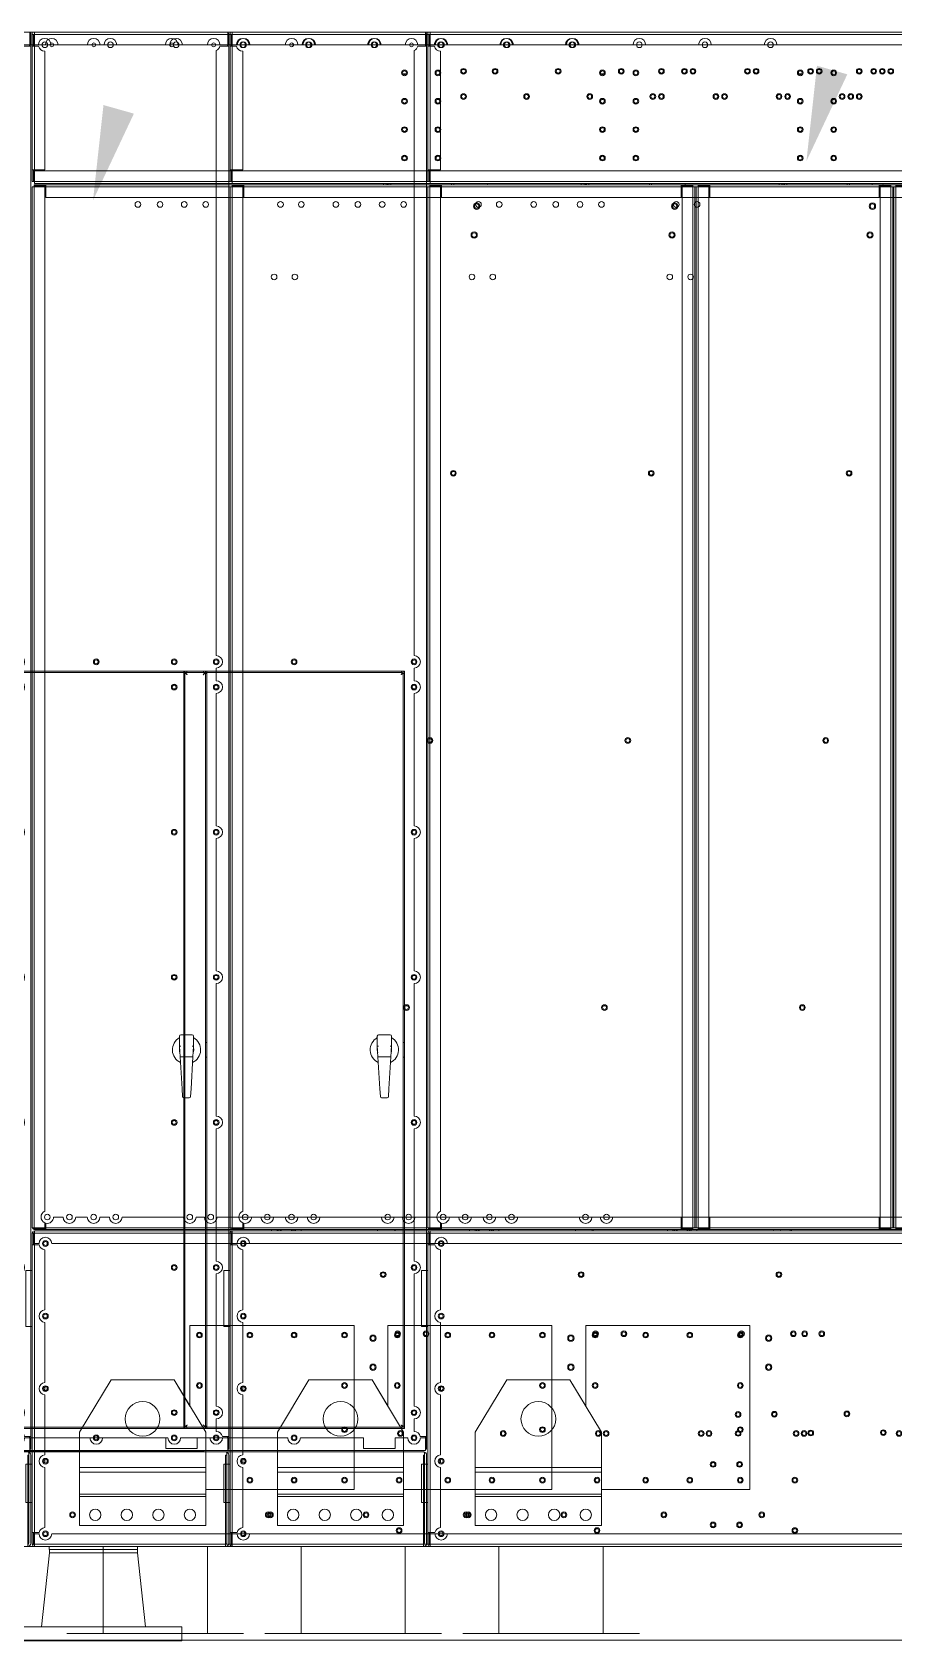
# Model space of a CAD drawing. Header units: millimetres. Extents: x -663796 to 30612, y -141670 to 21821.
# Drawn here: x -655296 to -653931, y -135945 to -133395 of the extents above; entities that cross this region are included whole.
import ezdxf

# ---------------------------------------------------------------- set-up
doc = ezdxf.new("R2010")
doc.units = ezdxf.units.MM
doc.layers.add('냉각탑_dim', color=1, linetype='Continuous')

# ---------------------------------------------------------------- blocks, each defined once
blk = doc.blocks.new('1')
at = {"color": 0, "lineweight": 20}
for p, q in [((11798.2, 11009), (10798.2, 11009)), ((11801.7, 11009), (11798.2, 11009)), ((11798.2, 11005.5), (11798.2, 11009)), ((11791.2, 8609), (10798.2, 8609)), ((17398.2, 8460.6), (10098.2, 8460.6))]:
    blk.add_line(p, q, dxfattribs=at)
at = {"color": 7, "lineweight": 20}
for p, q in [((10799.9, 11009), (11794.5, 11009)), ((11801.7, 11009), (13894.7, 11009)), ((11801.7, 11005.5), (13894.7, 11005.5)), ((11776.2, 10979.8), (11776.2, 10021)), ((11796.2, 10987), (11796.2, 8783)), ((13894.7, 10989), (12351.2, 10989)), ((13894.7, 10789), (11801.7, 10789)), ((11798.2, 9114.1), (11798.2, 10763.9)), ((11801.3, 9114.1), (11801.3, 10763.9)), ((13894.7, 10772.5), (11801.7, 10772.5)), ((13894.7, 10769), (11801.7, 10769)), ((11818.2, 10763.9), (11818.2, 9140.2)), ((11819.8, 10767), (12826.6, 10767)), ((11819.8, 10763.9), (12826.6, 10763.9)), ((12828.2, 10763.9), (12828.2, 9114.1)), ((12845.1, 10763.9), (12845.1, 9114.1)), ((12848.2, 10763.9), (12848.2, 9114.1)), ((12850.2, 10763.9), (12850.2, 9114.1)), ((12853.3, 10763.9), (12853.3, 9114.1)), ((12870.2, 9114.1), (12870.2, 10763.9)), ((13876.6, 10767), (12871.8, 10767)), ((13876.6, 10763.9), (12871.8, 10763.9)), ((11819.8, 10747), (12826.6, 10747)), ((11411.2, 9996), (11411.2, 8796)), ((11761.2, 9996), (11761.2, 8796)), ((11413.2, 8799.7), (11413.2, 9992.3)), ((11759.2, 9992.3), (11759.2, 8799.7)), ((13876.6, 9131), (12871.8, 9131)), ((11801.7, 9109), (13894.7, 9109)), ((11801.7, 9105.5), (13894.7, 9105.5)), ((12826.6, 9114.1), (11819.8, 9114.1)), ((12826.6, 9111), (11819.8, 9111)), ((12871.8, 9114.1), (13876.6, 9114.1)), ((12871.8, 9111), (13876.6, 9111)), ((13867.2, 9089), (11829.2, 9089)), ((11794.5, 8761), (10799.9, 8761)), ((11791, 8759), (10803.4, 8759)), ((11829.2, 8629), (13867.2, 8629)), ((11774.2, 8609), (11085.2, 8609)), ((13894.7, 8612.5), (11801.7, 8612.5)), ((13894.7, 8609), (11801.7, 8609))]:
    blk.add_line(p, q, dxfattribs=at)
at = {"color": 7, "lineweight": 20, "ltscale": 0.002833}
for p, q in [((11794.5, 11009), (11794.5, 11005.6)), ((11792.8, 10987), (11796.2, 10987)), ((11792.8, 8783), (11796.2, 8783)), ((11794.5, 8761), (11794.5, 8764.4))]:
    blk.add_line(p, q, dxfattribs=at)
at = {"color": 7, "lineweight": 20, "ltscale": 0.000482551}
blk.add_line((11794.5, 11007.8), (11794.9, 11008.3), dxfattribs=at)
at = {"color": 7, "lineweight": 20, "ltscale": 0.001417}
for p, q in [((11796.2, 11007), (11794.5, 11007)), ((11796.2, 11006.1), (11794.5, 11006.1)), ((11796.2, 8763.9), (11794.5, 8763.9)), ((11796.2, 8763), (11794.5, 8763))]:
    blk.add_line(p, q, dxfattribs=at)
at = {"color": 7, "lineweight": 20, "ltscale": 0.013833}
for p, q in [((11794.5, 11005.6), (11794.5, 10989)), ((11696.2, 8781), (11696.2, 8764.4)), ((11746.2, 8781), (11746.2, 8764.4)), ((11794.5, 8781), (11794.5, 8764.4))]:
    blk.add_line(p, q, dxfattribs=at)
at = {"color": 7, "lineweight": 20, "ltscale": 0.00075}
for p, q in [((11796.2, 11006.1), (11796.2, 11007)), ((11415.2, 9994), (11416.1, 9994)), ((11756.3, 9994), (11757.2, 9994)), ((11416.1, 8798), (11415.2, 8798)), ((11756.3, 8798), (11757.2, 8798)), ((11796.2, 8763.9), (11796.2, 8763))]:
    blk.add_line(p, q, dxfattribs=at)
at = {"color": 7, "lineweight": 20, "ltscale": 0.015917}
for p, q in [((11796.2, 11006.1), (11796.2, 10987)), ((11796.2, 8783), (11796.2, 8763.9))]:
    blk.add_line(p, q, dxfattribs=at)
at = {"color": 7, "lineweight": 20, "ltscale": 0.001111}
for p, q in [((11800.2, 11005.5), (11798.2, 11005.5)), ((11801.7, 10989), (11801.7, 10987)), ((11801.7, 10791), (11801.7, 10789)), ((11798.2, 10772.5), (11800.2, 10772.5)), ((12354.7, 10769), (12354.7, 10767)), ((12359.2, 10767), (12359.2, 10769)), ((12361.2, 10767), (12361.2, 10769)), ((12363.2, 10769), (12363.2, 10767)), ((12366.7, 10769), (12366.7, 10767)), ((12462.7, 10769), (12462.7, 10767)), ((12466.2, 10769), (12466.2, 10767)), ((11800.2, 9105.5), (11798.2, 9105.5)), ((11801.7, 9089), (11801.7, 9087)), ((11801.7, 8631), (11801.7, 8629)), ((11798.2, 8612.5), (11800.2, 8612.5))]:
    blk.add_line(p, q, dxfattribs=at)
at = {"color": 7, "lineweight": 20, "ltscale": 0.010278}
for p, q in [((11798.2, 11005.5), (11798.2, 10987)), ((11800.2, 10987), (11800.2, 11005.5)), ((11798.2, 10791), (11798.2, 10772.5)), ((11800.2, 10772.5), (11800.2, 10791)), ((11819.8, 10767), (11801.3, 10767)), ((11801.3, 10765.4), (11819.8, 10765.4)), ((11801.3, 10763.9), (11819.8, 10763.9)), ((12845.1, 10767), (12826.6, 10767)), ((12826.6, 10765.4), (12845.1, 10765.4)), ((12826.6, 10763.9), (12845.1, 10763.9)), ((12871.8, 10767), (12853.3, 10767)), ((12853.3, 10765.4), (12871.8, 10765.4)), ((12853.3, 10763.9), (12871.8, 10763.9)), ((11798.2, 9105.5), (11798.2, 9087)), ((11800.2, 9087), (11800.2, 9105.5)), ((11819.8, 9112.6), (11801.3, 9112.6)), ((11801.3, 9111), (11819.8, 9111)), ((12845.1, 9112.6), (12826.6, 9112.6)), ((12826.6, 9111), (12845.1, 9111)), ((12871.8, 9112.6), (12853.3, 9112.6)), ((12853.3, 9111), (12871.8, 9111)), ((11798.2, 8631), (11798.2, 8612.5)), ((11800.2, 8612.5), (11800.2, 8631))]:
    blk.add_line(p, q, dxfattribs=at)
at = {"color": 7, "lineweight": 20, "ltscale": 0.000833333}
for p, q in [((11801.7, 11005.5), (11800.2, 11005.5)), ((11801.7, 10772.5), (11800.2, 10772.5)), ((11801.3, 10763.9), (11801.3, 10765.4)), ((12845.1, 10763.9), (12845.1, 10765.4)), ((12853.3, 10763.9), (12853.3, 10765.4)), ((11801.7, 9105.5), (11800.2, 9105.5)), ((11801.3, 9114.1), (11801.3, 9112.6)), ((12845.1, 9114.1), (12845.1, 9112.6)), ((12853.3, 9114.1), (12853.3, 9112.6)), ((11801.7, 8612.5), (11800.2, 8612.5))]:
    blk.add_line(p, q, dxfattribs=at)
at = {"color": 7, "lineweight": 20, "ltscale": 0.001944}
for p, q in [((11801.7, 11005.5), (11801.7, 11009)), ((11798.2, 10987), (11801.7, 10987)), ((11798.2, 10791), (11801.7, 10791)), ((11801.7, 10772.5), (11801.7, 10769)), ((11801.7, 9105.5), (11801.7, 9109)), ((11798.2, 9087), (11801.7, 9087)), ((11798.2, 8631), (11801.7, 8631)), ((11801.7, 8612.5), (11801.7, 8609))]:
    blk.add_line(p, q, dxfattribs=at)
at = {"color": 7, "lineweight": 20, "ltscale": 0.009167}
for p, q in [((11801.7, 11005.5), (11801.7, 10989)), ((11818.2, 10791), (11801.7, 10791)), ((11801.7, 10789), (11801.7, 10772.5)), ((11801.7, 9105.5), (11801.7, 9089)), ((11801.7, 8629), (11801.7, 8612.5))]:
    blk.add_line(p, q, dxfattribs=at)
at = {"color": 7, "lineweight": 20, "ltscale": 0.141667}
for p, q in [((11022.2, 10989), (11192.2, 10989)), ((11212.2, 10989), (11382.2, 10989)), ((11402.2, 10989), (11572.2, 10989)), ((11592.2, 10989), (11762.2, 10989)), ((11576.2, 8781), (11406.2, 8781))]:
    blk.add_line(p, q, dxfattribs=at)
at = {"color": 7, "lineweight": 20, "ltscale": 0.009002}
blk.add_line((11782, 10987), (11792.8, 10987), dxfattribs=at)
at = {"color": 7, "lineweight": 20, "ltscale": 0.01025}
blk.add_line((11782.2, 10989), (11794.5, 10989), dxfattribs=at)
at = {"color": 7, "lineweight": 20, "ltscale": 0.001667}
for p, q in [((11794.2, 10987), (11794.2, 10989)), ((11720, 9401.9), (11718, 9401.8)), ((11738.4, 9401.9), (11740.4, 9401.8)), ((11759.2, 9407.8), (11761.2, 9407.8)), ((11761.2, 9384.2), (11759.2, 9384.2)), ((11794.2, 8781), (11794.2, 8783)), ((11796.2, 8783), (11794.2, 8783))]:
    blk.add_line(p, q, dxfattribs=at)
at = {"color": 7, "lineweight": 20, "ltscale": 0.000256317}
blk.add_line((11796.2, 10987), (11795.9, 10987), dxfattribs=at)
at = {"color": 7, "lineweight": 20, "ltscale": 0.108889}
for p, q in [((11798.2, 10987), (11798.2, 10791)), ((11801.7, 10987), (11801.7, 10791))]:
    blk.add_line(p, q, dxfattribs=at)
at = {"color": 7, "lineweight": 20, "ltscale": 0.003611}
blk.add_line((11808.2, 10989), (11801.7, 10989), dxfattribs=at)
at = {"color": 7, "lineweight": 20, "ltscale": 0.003723}
blk.add_line((11801.7, 10987), (11808.4, 10987), dxfattribs=at)
at = {"color": 7, "lineweight": 20, "ltscale": 0.104444}
blk.add_line((11818.2, 10791), (11818.2, 10979), dxfattribs=at)
at = {"color": 7, "lineweight": 20, "ltscale": 0.046667}
for p, q in [((11912.2, 10989), (11828.2, 10989)), ((12016.2, 10989), (11932.2, 10989)), ((12227.2, 10989), (12143.2, 10989)), ((12331.2, 10989), (12247.2, 10989))]:
    blk.add_line(p, q, dxfattribs=at)
at = {"color": 7, "lineweight": 20, "ltscale": 0.048333}
blk.add_line((12123.2, 10989), (12036.2, 10989), dxfattribs=at)
at = {"color": 7, "lineweight": 20, "ltscale": 0.002887}
blk.add_line((12390.8, 10943), (12385.6, 10943), dxfattribs=at)
at = {"color": 7, "lineweight": 20, "ltscale": 0.001722}
for p, q in [((11801.3, 10763.9), (11798.2, 10763.9)), ((11819.8, 10763.9), (11819.8, 10767)), ((12826.6, 10763.9), (12826.6, 10767)), ((12845.1, 10763.9), (12848.2, 10763.9)), ((12850.2, 10763.9), (12853.3, 10763.9)), ((12871.8, 10767), (12871.8, 10763.9)), ((11801.3, 9114.1), (11798.2, 9114.1)), ((11819.8, 9114.1), (11819.8, 9111)), ((12826.6, 9114.1), (12826.6, 9111)), ((12845.1, 9114.1), (12848.2, 9114.1)), ((12850.2, 9114.1), (12853.3, 9114.1)), ((12871.8, 9111), (12871.8, 9114.1))]:
    blk.add_line(p, q, dxfattribs=at)
at = {"color": 7, "lineweight": 20, "ltscale": 0.000888889}
for p, q in [((11801.3, 10767), (11801.3, 10765.4)), ((12845.1, 10765.4), (12845.1, 10767)), ((12853.3, 10767), (12853.3, 10765.4)), ((11801.3, 9112.6), (11801.3, 9111)), ((11819.8, 9114.1), (11818.2, 9114.1)), ((12828.2, 9114.1), (12826.6, 9114.1)), ((12845.1, 9111), (12845.1, 9112.6)), ((12853.3, 9112.6), (12853.3, 9111)), ((12871.8, 9114.1), (12870.2, 9114.1))]:
    blk.add_line(p, q, dxfattribs=at)
at = {"color": 7, "lineweight": 20, "ltscale": 0.009389}
for p, q in [((11818.2, 10763.9), (11801.3, 10763.9)), ((11819.8, 10763.9), (11819.8, 10747)), ((12826.6, 10747), (12826.6, 10763.9)), ((12845.1, 10763.9), (12828.2, 10763.9)), ((12870.2, 10763.9), (12853.3, 10763.9)), ((12871.8, 10747), (12871.8, 10763.9)), ((12826.6, 9114.1), (12826.6, 9131)), ((12871.8, 9131), (12871.8, 9114.1)), ((11801.3, 9114.1), (11818.2, 9114.1)), ((12828.2, 9114.1), (12845.1, 9114.1)), ((12870.2, 9114.1), (12853.3, 9114.1))]:
    blk.add_line(p, q, dxfattribs=at)
at = {"color": 7, "lineweight": 20, "ltscale": 0.001115}
for p, q in [((12519.3, 10767), (12519.5, 10769)), ((13129.5, 10769), (13129.3, 10767)), ((13129.3, 10767), (13129.5, 10769)), ((12345.4, 9109), (12345.6, 9111)), ((12372, 9109), (12372.2, 9111)), ((12374.2, 9109), (12374.4, 9111)), ((12984.4, 9111), (12984.2, 9109)), ((12984.2, 9109), (12984.4, 9111))]:
    blk.add_line(p, q, dxfattribs=at)
at = {"color": 7, "lineweight": 20, "ltscale": 0.483602}
blk.add_line((12871.8, 10747), (13742.3, 10747), dxfattribs=at)
at = {"color": 7, "lineweight": 20, "ltscale": 0.291667}
for p, q in [((11761.2, 9996), (11411.2, 9996)), ((11761.2, 8796), (11411.2, 8796))]:
    blk.add_line(p, q, dxfattribs=at)
at = {"color": 7, "lineweight": 20, "ltscale": 0.003085}
blk.add_line((11413.2, 9992.3), (11413.2, 9996), dxfattribs=at)
at = {"color": 7, "lineweight": 20, "ltscale": 0.000500028}
for p, q in [((11416.1, 9995.4), (11416.1, 9996)), ((11756.3, 9995.4), (11756.3, 9996))]:
    blk.add_line(p, q, dxfattribs=at)
at = {"color": 7, "lineweight": 20, "ltscale": 0.001167}
for p, q in [((11416.1, 9994), (11416.1, 9995.4)), ((11756.3, 9994), (11756.3, 9995.4)), ((11411.8, 9992.3), (11413.2, 9992.3)), ((11411.8, 9992.3), (11413.2, 9992.3)), ((11759.2, 9992.3), (11760.6, 9992.3)), ((11411.8, 8799.7), (11413.2, 8799.7)), ((11416.1, 8798), (11416.1, 8796.6)), ((11756.3, 8798), (11756.3, 8796.6)), ((11759.2, 8799.7), (11760.6, 8799.7)), ((11760.6, 8799.7), (11759.2, 8799.7))]:
    blk.add_line(p, q, dxfattribs=at)
at = {"color": 7, "lineweight": 20, "ltscale": 0.003083}
for p, q in [((11759.2, 9992.3), (11759.2, 9996)), ((11759.2, 8796), (11759.2, 8799.7))]:
    blk.add_line(p, q, dxfattribs=at)
at = {"color": 7, "lineweight": 20, "ltscale": 0.016667}
for p, q in [((11776.2, 10001), (11776.2, 9981)), ((11776.2, 8811), (11776.2, 8791)), ((11766.2, 8781), (11746.2, 8781))]:
    blk.add_line(p, q, dxfattribs=at)
at = {"color": 7, "lineweight": 20, "ltscale": 0.001126}
for p, q in [((11413.2, 9992.3), (11414.6, 9992.3)), ((11759.2, 9992.3), (11757.9, 9992.3)), ((11413.2, 8799.7), (11414.6, 8799.7)), ((11759.2, 8799.7), (11757.9, 8799.7))]:
    blk.add_line(p, q, dxfattribs=at)
at = {"color": 7, "lineweight": 20, "ltscale": 0.001004}
for p, q in [((11415.8, 9992.3), (11414.6, 9992.3)), ((11756.7, 9992.3), (11757.9, 9992.3)), ((11415.8, 8799.7), (11414.6, 8799.7)), ((11756.7, 8799.7), (11757.9, 8799.7))]:
    blk.add_line(p, q, dxfattribs=at)
at = {"color": 7, "lineweight": 20, "ltscale": 0.000829859}
for p, q in [((11415.2, 9993), (11415.2, 9994)), ((11757.2, 9993), (11757.2, 9994)), ((11415.2, 8799), (11415.2, 8798)), ((11757.2, 8799), (11757.2, 8798))]:
    blk.add_line(p, q, dxfattribs=at)
at = {"color": 7, "lineweight": 20, "ltscale": 0.000586808}
for p, q in [((11415.2, 9993), (11415.2, 9992.3)), ((11757.2, 9993), (11757.2, 9992.3)), ((11415.2, 8799), (11415.2, 8799.7)), ((11757.2, 8799), (11757.2, 8799.7))]:
    blk.add_line(p, q, dxfattribs=at)
at = {"color": 7, "lineweight": 20, "ltscale": 0.2835}
for p, q in [((11416.1, 9994), (11756.3, 9994)), ((11756.3, 8798), (11416.1, 8798))]:
    blk.add_line(p, q, dxfattribs=at)
at = {"color": 7, "lineweight": 20, "ltscale": 0.175}
for p, q in [((11776.2, 9961), (11776.2, 9751)), ((11776.2, 9731), (11776.2, 9521)), ((11776.2, 9501), (11776.2, 9291)), ((11776.2, 9271), (11776.2, 9061)), ((11776.2, 9041), (11776.2, 8831))]:
    blk.add_line(p, q, dxfattribs=at)
at = {"color": 7, "lineweight": 20, "ltscale": 0.013333}
for p, q in [((11718, 9417.8), (11718, 9401.8)), ((11740.4, 9417.8), (11740.4, 9401.8))]:
    blk.add_line(p, q, dxfattribs=at)
at = {"color": 7, "lineweight": 20, "ltscale": 0.015333}
blk.add_line((11738.4, 9419.8), (11720, 9419.8), dxfattribs=at)
at = {"color": 7, "lineweight": 20, "ltscale": 0.014238}
for p, q in [((11718, 9401.8), (11719.1, 9384.7)), ((11740.4, 9401.8), (11739.4, 9384.7))]:
    blk.add_line(p, q, dxfattribs=at)
at = {"color": 7, "lineweight": 20, "ltscale": 0.042369}
for p, q in [((11719.1, 9384.7), (11722.2, 9334)), ((11739.4, 9384.7), (11736.3, 9334))]:
    blk.add_line(p, q, dxfattribs=at)
at = {"color": 7, "lineweight": 20, "ltscale": 0.013602}
blk.add_line((11737.4, 9384.8), (11721.1, 9384.8), dxfattribs=at)
at = {"color": 7, "lineweight": 20, "ltscale": 0.010118}
for p, q in [((11722.9, 9321.9), (11722.2, 9334)), ((11735.6, 9321.9), (11736.3, 9334))]:
    blk.add_line(p, q, dxfattribs=at)
at = {"color": 7, "lineweight": 20, "ltscale": 0.007198}
blk.add_line((11724.9, 9320), (11733.6, 9320), dxfattribs=at)
at = {"color": 7, "lineweight": 20, "ltscale": 0.008333}
for p, q in [((11832.2, 9131), (11847.2, 9131)), ((11905.6, 9131), (11920.6, 9131))]:
    blk.add_line(p, q, dxfattribs=at)
at = {"color": 7, "lineweight": 20, "ltscale": 0.010222}
blk.add_line((11867.2, 9131), (11885.6, 9131), dxfattribs=at)
at = {"color": 7, "lineweight": 20, "ltscale": 0.054101}
blk.add_line((11940.6, 9131), (12038, 9131), dxfattribs=at)
at = {"color": 7, "lineweight": 20, "ltscale": 0.007333}
blk.add_line((12058, 9131), (12071.2, 9131), dxfattribs=at)
at = {"color": 7, "lineweight": 20, "ltscale": 0.408607}
blk.add_line((12091.2, 9131), (12826.6, 9131), dxfattribs=at)
at = {"color": 7, "lineweight": 20, "ltscale": 0.004279}
for p, q in [((11818.2, 9121.8), (11818.2, 9114.1)), ((11801.7, 9087), (11809.4, 9087)), ((11801.7, 8631), (11809.4, 8631))]:
    blk.add_line(p, q, dxfattribs=at)
at = {"color": 7, "lineweight": 20, "ltscale": 0.003985}
blk.add_line((11819.8, 9121.3), (11819.8, 9114.1), dxfattribs=at)
at = {"color": 7, "lineweight": 20, "ltscale": 0.253333}
for p, q in [((11798.2, 9087), (11798.2, 8631)), ((11801.7, 9087), (11801.7, 8631))]:
    blk.add_line(p, q, dxfattribs=at)
at = {"color": 7, "lineweight": 20, "ltscale": 0.004167}
for p, q in [((11809.2, 9089), (11801.7, 9089)), ((11801.7, 8629), (11809.2, 8629)), ((11198.4, 8599), (11198.4, 8604)), ((11338.1, 8599), (11338.1, 8604))]:
    blk.add_line(p, q, dxfattribs=at)
at = {"color": 7, "lineweight": 20, "ltscale": 0.052833}
for p, q in [((11818.2, 8983.9), (11818.2, 9079)), ((11818.2, 8868.9), (11818.2, 8964)), ((11818.2, 8753.9), (11818.2, 8849)), ((11818.2, 8638.9), (11818.2, 8734))]:
    blk.add_line(p, q, dxfattribs=at)
at = {"color": 7, "lineweight": 20, "ltscale": 0.02475}
for p, q in [((11788.2, 9002), (11788.2, 9046.5)), ((11788.2, 8957.4), (11788.2, 9002))]:
    blk.add_line(p, q, dxfattribs=at)
at = {"color": 7, "lineweight": 20, "ltscale": 0.005555}
for p, q in [((11788.2, 9046.5), (11798.2, 9046.5)), ((11788.2, 8957.4), (11798.2, 8957.4)), ((11788.2, 8739.2), (11798.2, 8739.2)), ((11788.2, 8678.7), (11798.2, 8678.7))]:
    blk.add_line(p, q, dxfattribs=at)
at = {"color": 7, "lineweight": 20, "ltscale": 0.144444}
for p, q in [((12048.2, 8959), (12308.2, 8959)), ((12048.2, 8959), (12048.2, 8831.5)), ((12308.2, 8699), (12308.2, 8959)), ((12308.2, 8699), (12073.2, 8699))]:
    blk.add_line(p, q, dxfattribs=at)
at = {"color": 7, "lineweight": 20, "ltscale": 1.31036e-06}
blk.add_line((12333.2, 8939), (12333.2, 8939), dxfattribs=at)
at = {"color": 7, "lineweight": 20, "ltscale": 0.053832}
for p, q in [((11923.2, 8873), (11873.2, 8790)), ((12023.2, 8873), (12073.2, 8790))]:
    blk.add_line(p, q, dxfattribs=at)
at = {"color": 7, "lineweight": 20, "ltscale": 0.055556}
blk.add_line((12023.2, 8873), (11923.2, 8873), dxfattribs=at)
at = {"color": 7, "lineweight": 20, "ltscale": 0.026916}
blk.add_line((12023.2, 8873), (12048.2, 8831.5), dxfattribs=at)
at = {"color": 7, "lineweight": 20, "ltscale": 1.31073e-06}
blk.add_line((12333.2, 8893), (12333.2, 8893), dxfattribs=at)
at = {"color": 7, "lineweight": 20, "ltscale": 0.003143}
for p, q in [((11818.2, 8861.8), (11818.2, 8856.2)), ((11818.2, 8746.8), (11818.2, 8741.2))]:
    blk.add_line(p, q, dxfattribs=at)
at = {"color": 7, "lineweight": 20, "ltscale": 0.003082}
blk.add_line((11413.2, 8796), (11413.2, 8799.7), dxfattribs=at)
at = {"color": 7, "lineweight": 20, "ltscale": 0.000499975}
for p, q in [((11416.1, 8796.6), (11416.1, 8796)), ((11756.3, 8796.6), (11756.3, 8796))]:
    blk.add_line(p, q, dxfattribs=at)
at = {"color": 7, "lineweight": 20, "ltscale": 0.406667}
blk.add_line((11386.2, 8781), (10898.2, 8781), dxfattribs=at)
at = {"color": 7, "lineweight": 20, "ltscale": 0.083333}
blk.add_line((11696.2, 8781), (11596.2, 8781), dxfattribs=at)
at = {"color": 7, "lineweight": 20, "ltscale": 0.005668}
blk.add_line((11786, 8783), (11792.8, 8783), dxfattribs=at)
at = {"color": 7, "lineweight": 20, "ltscale": 0.006917}
blk.add_line((11794.5, 8781), (11786.2, 8781), dxfattribs=at)
at = {"color": 7, "lineweight": 20, "ltscale": 0.031187}
blk.add_line((11873.2, 8733.9), (11873.2, 8790), dxfattribs=at)
at = {"color": 7, "lineweight": 20, "ltscale": 0.004095}
blk.add_line((12073.2, 8688.1), (12073.2, 8790), dxfattribs=at)
at = {"color": 7, "lineweight": 20, "ltscale": 0.254167}
blk.add_line((11443.2, 8760.6), (11138.2, 8760.6), dxfattribs=at)
at = {"color": 7, "lineweight": 20, "ltscale": 0.000333513}
for p, q in [((11198.3, 8760.6), (11198.3, 8761)), ((11338.1, 8760.6), (11338.1, 8761))]:
    blk.add_line(p, q, dxfattribs=at)
at = {"color": 7, "lineweight": 20, "ltscale": 0.001333}
blk.add_line((11443.2, 8760.6), (11443.2, 8759), dxfattribs=at)
at = {"color": 7, "lineweight": 20, "ltscale": 0.041667}
blk.add_line((11746.2, 8764.4), (11696.2, 8764.4), dxfattribs=at)
at = {"color": 7, "lineweight": 20, "ltscale": 0.0015}
for p, q in [((11793, 8753.8), (11791.2, 8753.8)), ((11791.2, 8753.8), (11793, 8753.8))]:
    blk.add_line(p, q, dxfattribs=at)
at = {"color": 7, "lineweight": 20, "ltscale": 0.116333}
for p, q in [((11791.2, 8614.2), (11791.2, 8753.8)), ((11793, 8753.8), (11793, 8614.2)), ((11796.2, 8614.2), (11796.2, 8753.8))]:
    blk.add_line(p, q, dxfattribs=at)
at = {"color": 7, "lineweight": 20, "ltscale": 0.001467}
blk.add_line((11793, 8756.6), (11794.1, 8758), dxfattribs=at)
at = {"color": 7, "lineweight": 20, "ltscale": 0.002998}
blk.add_line((11793, 8757.4), (11793, 8753.8), dxfattribs=at)
at = {"color": 7, "lineweight": 20, "ltscale": 0.016806}
for p, q in [((11788.2, 8709), (11788.2, 8739.2)), ((11788.2, 8678.7), (11788.2, 8709))]:
    blk.add_line(p, q, dxfattribs=at)
at = {"color": 7, "lineweight": 20, "ltscale": 0.003919}
blk.add_line((11873.2, 8726.8), (11873.2, 8733.9), dxfattribs=at)
at = {"color": 7, "lineweight": 20, "ltscale": 0.097222}
for p, q in [((12073.2, 8733.9), (11873.2, 8733.9)), ((12073.2, 8726.8), (11873.2, 8726.8))]:
    blk.add_line(p, q, dxfattribs=at)
at = {"color": 7, "lineweight": 20, "ltscale": 0.019545}
blk.add_line((11873.2, 8691.6), (11873.2, 8726.8), dxfattribs=at)
at = {"color": 7, "lineweight": 20, "ltscale": 0.001959}
for p, q in [((11873.2, 8688.1), (11873.2, 8691.6)), ((12073.2, 8691.6), (12073.2, 8688.1))]:
    blk.add_line(p, q, dxfattribs=at)
at = {"color": 7, "lineweight": 20, "ltscale": 0.111111}
for p, q in [((12073.2, 8691.6), (11873.2, 8691.6)), ((12073.2, 8688.1), (11873.2, 8688.1)), ((11873.2, 8642), (12073.2, 8642))]:
    blk.add_line(p, q, dxfattribs=at)
at = {"color": 7, "lineweight": 20, "ltscale": 0.025612}
for p, q in [((11873.2, 8688.1), (11873.2, 8642)), ((12073.2, 8688.1), (12073.2, 8642))]:
    blk.add_line(p, q, dxfattribs=at)
at = {"color": 7, "lineweight": 20, "ltscale": 0.09425}
blk.add_line((11198.3, 8609), (11085.2, 8609), dxfattribs=at)
at = {"lineweight": 5}
for p, q in [((11185.7, 8481.3), (11198.4, 8599)), ((11350.7, 8481.3), (11338.1, 8599)), ((11268.2, 8481.3), (11185.7, 8481.3))]:
    blk.add_line(p, q, dxfattribs=at)
at = {"color": 7, "lineweight": 20, "ltscale": 0.004168}
for p, q in [((11198.3, 8604), (11198.3, 8609)), ((11338.1, 8604), (11338.1, 8609))]:
    blk.add_line(p, q, dxfattribs=at)
at = {"color": 7, "lineweight": 20, "ltscale": 0.1165}
blk.add_line((11198.3, 8604), (11338.1, 8604), dxfattribs=at)
at = {"color": 7, "lineweight": 20, "ltscale": 0.030302}
blk.add_line((11198.4, 8599), (11234.8, 8599), dxfattribs=at)
at = {"color": 7, "lineweight": 20, "ltscale": 0.086115}
blk.add_line((11234.8, 8599), (11338.1, 8599), dxfattribs=at)
at = {"color": 7, "lineweight": 20, "ltscale": 0.363416}
blk.add_line((11774.2, 8609), (11338.1, 8609), dxfattribs=at)
at = {"color": 7, "lineweight": 20, "ltscale": 0.014167}
for p, q in [((11791.2, 8609), (11774.2, 8609)), ((11774.2, 8609), (11801.7, 8609))]:
    blk.add_line(p, q, dxfattribs=at)
at = {"color": 7, "lineweight": 20, "ltscale": 0.012333}
blk.add_line((11776.2, 8609), (11791, 8609), dxfattribs=at)
at = {"color": 7, "lineweight": 20, "ltscale": 0.004333}
blk.add_line((11791.2, 8609), (11791.2, 8614.2), dxfattribs=at)
at = {"color": 7, "lineweight": 20, "ltscale": 0.076666}
for p, q in [((11910.7, 8609), (11910.7, 8471)), ((12075.9, 8609), (12075.9, 8471))]:
    blk.add_line(p, q, dxfattribs=at)
at = {"color": 7, "lineweight": 20, "ltscale": 0.224453}
for p, q in [((11128.2, 8481.3), (11397.6, 8481.3)), ((11128.2, 8459.3), (11397.6, 8459.3))]:
    blk.add_line(p, q, dxfattribs=at)
at = {"color": 7, "lineweight": 20, "ltscale": 0.008881}
for p, q in [((11397.6, 8481.3), (11408.2, 8481.3)), ((11397.6, 8459.3), (11408.2, 8459.3))]:
    blk.add_line(p, q, dxfattribs=at)
at = {"color": 7, "lineweight": 20, "ltscale": 0.018333}
blk.add_line((11408.2, 8459.3), (11408.2, 8481.3), dxfattribs=at)
at = {"color": 7, "lineweight": 20, "ltscale": 0.149635}
blk.add_line((12122.7, 8471), (11853.3, 8471), dxfattribs=at)
at = {"color": 7, "lineweight": 20, "ltscale": 0.00592}
blk.add_line((12133.3, 8471), (12122.7, 8471), dxfattribs=at)
at = {"color": 7, "lineweight": 20}
for centre, radius in [((11202.2, 10989), 3), ((11392.2, 10989), 3), ((11582.2, 10989), 3), ((11772.2, 10989), 3), ((11818.2, 10989), 4.5), ((11922.2, 10989), 4.5), ((12026.2, 10989), 4.5), ((12133.2, 10989), 4.5), ((12237.2, 10989), 4.5), ((12341.2, 10989), 4.5), ((12388.2, 10944.5), 4.5), ((12388.2, 10944.5), 3), ((12441.2, 10944.5), 4.5), ((12441.2, 10944.5), 3), ((12481.7, 10947), 4.5), ((12481.7, 10947), 3), ((12531.7, 10947), 4.5), ((12531.7, 10947), 3), ((12631.7, 10947), 4.5), ((12631.7, 10947), 3), ((12731.7, 10947), 4.5), ((12731.7, 10947), 3), ((12831.7, 10947), 4.5), ((12831.7, 10947), 3), ((12931.7, 10947), 4.5), ((12931.7, 10947), 3), ((13031.7, 10947), 4.5), ((13031.7, 10947), 3), ((13131.7, 10947), 4.5), ((13131.7, 10947), 3), ((12388.2, 10899.5), 4.5), ((12388.2, 10899.5), 3), ((12441.2, 10899.5), 4.5), ((12441.2, 10899.5), 3), ((12481.7, 10907), 4.5), ((12481.7, 10907), 3), ((12581.7, 10907), 4.5), ((12581.7, 10907), 3), ((12681.7, 10907), 4.5), ((12681.7, 10907), 3), ((12781.7, 10907), 4.5), ((12781.7, 10907), 3), ((12881.7, 10907), 4.5), ((12881.7, 10907), 3), ((12981.7, 10907), 4.5), ((12981.7, 10907), 3), ((13081.7, 10907), 4.5), ((13081.7, 10907), 3), ((12388.2, 10854.5), 4.5), ((12388.2, 10854.5), 3), ((12441.2, 10854.5), 4.5), ((12441.2, 10854.5), 3), ((12388.2, 10809.5), 4.5), ((12388.2, 10809.5), 3), ((12441.2, 10809.5), 4.5), ((12441.2, 10809.5), 3), ((11965.8, 10736), 4.5), ((12000.8, 10736), 4.5), ((12039.2, 10736), 4.5), ((12073.2, 10736), 4.5), ((12191.7, 10736), 4.5), ((12224.7, 10736), 4.5), ((12502.6, 10733.2), 5), ((12502.6, 10733.2), 3.5), ((12498.6, 10687.4), 5), ((12498.6, 10687.4), 3.5), ((12181.5, 10621), 4.5), ((12214.5, 10621), 4.5), ((12465.6, 10309.8), 4.5), ((12465.6, 10309.8), 3), ((11396.2, 10011), 4.5), ((11396.2, 10011), 3), ((11586.2, 10011), 4.5), ((11586.2, 10011), 3), ((11776.2, 10011), 4.5), ((11776.2, 10011), 3), ((11396.2, 9971), 4.5), ((11396.2, 9971), 3), ((11776.2, 9971), 4.5), ((11776.2, 9971), 3), ((12428.5, 9886.4), 4.5), ((12428.5, 9886.4), 3), ((11396.2, 9741), 4.5), ((11396.2, 9741), 3), ((11776.2, 9741), 4.5), ((11776.2, 9741), 3), ((11396.2, 9511), 4.5), ((11396.2, 9511), 3), ((11776.2, 9511), 4.5), ((11776.2, 9511), 3), ((12391.5, 9463), 4.5), ((12391.5, 9463), 3), ((11396.2, 9281), 4.5), ((11396.2, 9281), 3), ((11776.2, 9281), 4.5), ((11776.2, 9281), 3), ((11822.2, 9131), 4.5), ((11857.2, 9131), 4.5), ((11895.6, 9131), 4.5), ((11930.6, 9131), 4.5), ((12048, 9131), 4.5), ((12081.2, 9131), 4.5), ((11819.2, 9089), 4.5), ((11819.2, 9089), 3), ((11396.2, 9051), 4.5), ((11396.2, 9051), 3), ((11776.2, 9051), 4.5), ((11776.2, 9051), 3), ((12354.4, 9039.7), 4.5), ((12354.4, 9039.7), 3), ((11819.2, 8974), 4.5), ((11819.2, 8974), 3), ((12377.3, 8946), 4.5), ((12422.3, 8946), 4.5), ((12922.3, 8946), 4.5), ((13022.3, 8946), 4.5), ((12063.2, 8944), 4.5), ((12063.2, 8944), 3), ((12143.2, 8944), 4.5), ((12143.2, 8944), 3), ((12213.2, 8944), 4.5), ((12213.2, 8944), 3), ((12293.2, 8944), 4.5), ((12293.2, 8944), 3), ((12338.2, 8939), 5), ((12338.2, 8939), 3.5), ((12377.3, 8946), 3), ((12422.3, 8946), 3), ((12922.3, 8946), 3), ((13022.3, 8946), 3), ((12338.2, 8893), 5), ((12338.2, 8893), 3.5), ((11819.2, 8859), 4.5), ((11819.2, 8859), 3), ((12063.2, 8864), 4.5), ((12063.2, 8864), 3), ((12293.2, 8864), 4.5), ((12293.2, 8864), 3), ((11396.2, 8821), 4.5), ((11396.2, 8821), 3), ((11776.2, 8821), 4.5), ((11776.2, 8821), 3), ((11973.2, 8811), 27.5), ((12916.8, 8818.1), 4.5), ((12974.3, 8818.4), 4.5), ((13089.3, 8819), 4.5), ((13089.3, 8819), 3), ((12293.2, 8794), 4.5), ((12293.2, 8794), 3), ((12916.8, 8818.1), 3), ((12974.3, 8818.4), 3), ((11396.2, 8781), 4.5), ((11396.2, 8781), 3), ((11586.2, 8781), 4.5), ((11586.2, 8781), 3), ((11776.2, 8781), 4.5), ((11776.2, 8781), 3), ((12381.7, 8788), 4.5), ((12381.7, 8788), 3), ((12544.7, 8788), 4.5), ((12544.7, 8788), 3), ((12707.7, 8788), 4.5), ((12707.7, 8788), 3), ((12870.7, 8788), 4.5), ((12870.7, 8788), 3), ((12916.9, 8788.1), 4.5), ((12916.9, 8788.1), 3), ((13031.9, 8788.7), 4.5), ((13031.9, 8788.7), 3), ((13146.9, 8789.3), 4.5), ((13146.9, 8789.3), 3), ((11819.2, 8744), 4.5), ((11819.2, 8744), 3), ((12877.2, 8739), 4.5), ((12877.2, 8739), 3), ((12919.2, 8739), 4.5), ((12919.2, 8739), 3), ((12143.2, 8714), 4.5), ((12143.2, 8714), 3), ((12213.2, 8714), 4.5), ((12213.2, 8714), 3), ((12293.2, 8714), 4.5), ((12293.2, 8714), 3), ((12379.7, 8714), 4.5), ((12379.7, 8714), 3), ((11862.2, 8659), 4.5), ((11862.2, 8659), 3), ((11898.2, 8659), 9), ((11948.2, 8659), 9), ((11998.2, 8659), 9), ((12048.2, 8659), 9), ((12172.2, 8659), 4.5), ((12172.2, 8659), 3), ((12327.2, 8659), 4.5), ((12327.2, 8659), 3), ((12877.2, 8643), 4.5), ((12877.2, 8643), 3), ((12919.2, 8643), 4.5), ((12919.2, 8643), 3), ((11819.2, 8629), 4.5), ((11819.2, 8629), 3), ((12379.7, 8634), 4.5), ((12379.7, 8634), 3)]:
    blk.add_circle(centre, radius, dxfattribs=at)
for centre, radius, start, end in [((11202.2, 10989), 10, 0, 180), ((11392.2, 10989), 10, 0, 180), ((11582.2, 10989), 10, 0, 180), ((11772.2, 10989), 10, 0, 180), ((11792.8, 11005.6), 3.4, 24.3158, 60), ((11818.2, 10989), 10, 0, 180), ((11922.2, 10989), 10, 0, 180), ((12026.2, 10989), 10, 0, 180), ((12133.2, 10989), 10, 0, 180), ((12237.2, 10989), 10, 0, 180), ((12341.2, 10989), 10, 0, 180), ((12366.7, 11005.5), 3.5, 90, 90.2449), ((11772.2, 10989), 10, 293.5782, 348.4628), ((11818.2, 10989), 10, 191.5372, 270), ((11776.2, 10011), 10, 270, 90), ((11776.2, 9971), 10, 270, 90), ((11776.2, 9741), 10, 270, 90), ((11776.2, 9511), 10, 270, 90), ((11729.2, 9396), 22.4, 119.9999, 244.5987), ((11720, 9417.8), 2, 90, 180), ((11738.4, 9417.8), 2, 0, 90), ((11729.2, 9396), 22.4, 295.4015, 59.9999), ((11729.2, 9396), 11.4, 165.2269, 201.7688), ((11729.2, 9396), 11.4, 338.2315, 14.7728), ((11724.9, 9322), 2, 183.4978, 270), ((11733.6, 9322), 2, 270, 356.5022), ((11776.2, 9281), 10, 270, 90), ((11822.2, 9131), 10, 113.1047, 246.8953), ((11822.2, 9131), 10, 256.5609, 0), ((11857.2, 9131), 10, 180, 0), ((11895.6, 9131), 10, 180, 0), ((11930.6, 9131), 10, 180, 0), ((12048, 9131), 10, 180, 0), ((12081.2, 9131), 10, 180, 0), ((11801.7, 9105.5), 3.5, 90, 180), ((11802.2, 9114.5), 3.5, 186.5624, 256.3805), ((11801.7, 9105.5), 1.5, 90, 180), ((11802.2, 9114.5), 1.5, 195.4662, 236.673), ((11836.7, 9105.5), 3.5, 89.755, 90), ((12201, 9119), 25, 198.6635, 203.5788), ((12201, 9119), 17, 208.0734, 216.0328), ((12201, 9119), 15, 212.232, 221.8115), ((12201, 9119), 12.5, 219.7932, 233.1319), ((12201, 9119), 12.5, 306.8681, 320.2068), ((12201, 9119), 15, 318.1885, 327.768), ((12201, 9119), 17, 323.9672, 331.9266), ((12201, 9119), 25, 336.4218, 341.3365), ((11819.2, 9089), 10, 0, 180), ((11819.2, 9089), 10, 191.537, 264.2608), ((11776.2, 9051), 10, 270, 90), ((11819.2, 8974), 10, 95.7392, 264.2608), ((11819.2, 8859), 10, 95.7392, 264.2608), ((11776.2, 8821), 10, 270, 90), ((11396.2, 8781), 10, 180, 0), ((11586.2, 8781), 10, 180, 0), ((11776.2, 8781), 10, 180, 0), ((11776.2, 8781), 10, 11.537, 90), ((11791, 8753.8), 5.2, 0, 90), ((11819.2, 8744), 10, 95.7392, 264.2608), ((11819.2, 8629), 10, 180, 0), ((11819.2, 8629), 10, 95.7392, 168.463), ((11791, 8614.2), 5.2, 270, 0), ((11791, 8614.2), 2, 275.7392, 0), ((11801.7, 8612.5), 3.5, 180, 270), ((11801.7, 8612.5), 1.5, 180, 270)]:
    blk.add_arc(centre, radius, start, end, dxfattribs=at)
for points in [[(11416.6, 9990.6), (11416.2, 9990.9), (11415.8, 9991.3), (11415.4, 9991.6), (11415, 9991.9), (11414.6, 9992.3)], [(11416.6, 9990.6), (11416.4, 9991.1), (11416.1, 9991.6), (11415.8, 9992.1), (11415.5, 9992.6), (11415.2, 9993)], [(11755.8, 9990.6), (11756.1, 9991.1), (11756.4, 9991.6), (11756.7, 9992.1), (11757, 9992.6), (11757.2, 9993)], [(11755.8, 9990.6), (11756.3, 9990.9), (11756.7, 9991.3), (11757.1, 9991.6), (11757.5, 9991.9), (11757.9, 9992.3)], [(11416.6, 8801.4), (11416.2, 8801.1), (11415.8, 8800.7), (11415.4, 8800.4), (11415, 8800), (11414.6, 8799.7)], [(11416.6, 8801.4), (11416.4, 8800.9), (11416.1, 8800.3), (11415.8, 8799.8), (11415.5, 8799.4), (11415.2, 8799)], [(11755.8, 8801.4), (11756.1, 8800.9), (11756.4, 8800.3), (11756.7, 8799.8), (11757, 8799.4), (11757.2, 8799)], [(11755.8, 8801.4), (11756.3, 8801.1), (11756.7, 8800.7), (11757.1, 8800.4), (11757.5, 8800), (11757.9, 8799.7)]]:
    blk.add_open_spline(points, degree=5, dxfattribs=at)
for points, knots in [([(11719.1, 9384.7), (11719.1, 9384.7), (11719.1, 9384.7), (11719.1, 9384.7), (11719.1, 9384.7), (11719.2, 9384.7), (11719.2, 9384.7), (11719.3, 9384.7), (11719.5, 9384.7), (11719.7, 9384.7), (11720.1, 9384.7), (11720.6, 9384.8), (11720.7, 9384.8), (11720.9, 9384.8), (11721.1, 9384.8)], [0, 0, 0, 0, 0, 0, 0.60703, 0.60703, 0.60703, 1.073802, 1.073802, 1.073802, 3.539901, 3.539901, 3.539901, 5.013245, 5.013245, 5.013245, 5.013245, 5.013245, 5.013245]), ([(11739.4, 9384.7), (11739.4, 9384.7), (11739.4, 9384.7), (11739.4, 9384.7), (11739.4, 9384.7), (11739.3, 9384.7), (11739.3, 9384.7), (11739.1, 9384.7), (11738.8, 9384.7), (11738.5, 9384.7), (11738.1, 9384.8), (11737.7, 9384.8), (11737.6, 9384.8), (11737.5, 9384.8), (11737.4, 9384.8)], [0, 0, 0, 0, 0, 0, 0.74273, 0.74273, 0.74273, 1.191592, 1.191592, 1.191592, 4.222974, 4.222974, 4.222974, 4.972392, 4.972392, 4.972392, 4.972392, 4.972392, 4.972392]), ([(11791, 8759), (11791.4, 8759), (11791.7, 8758.9), (11792, 8758.7), (11792.4, 8758.3), (11792.8, 8757.7), (11792.9, 8757.6), (11793, 8757.5), (11793, 8757.4)], [0, 0, 0, 0, 0, 0, 6.191357, 6.191357, 6.191357, 7.828222, 7.828222, 7.828222, 7.828222, 7.828222, 7.828222])]:
    blk.add_open_spline(points, degree=5, knots=knots, dxfattribs=at)
at = {"layer": '냉각탑_dim', "lineweight": -3}
for points in [[(13089.9, 10942.2), (13025.1, 10804.6), (13041.8, 10955.8)], [(11332.3, 10879.9), (11267.5, 10742.3), (11284.1, 10893.5)]]:
    blk.add_solid(points, dxfattribs=at)

msp = doc.modelspace()

# ---------------------------------------------------------------- block references
at = {"lineweight": 5}
for p in [(-667094.5, -144403.9), (-666780.9, -144403.9), (-666467.4, -144403.9)]:
    msp.add_blockref('1', p, dxfattribs=at)

doc.saveas('drawing.dxf')
